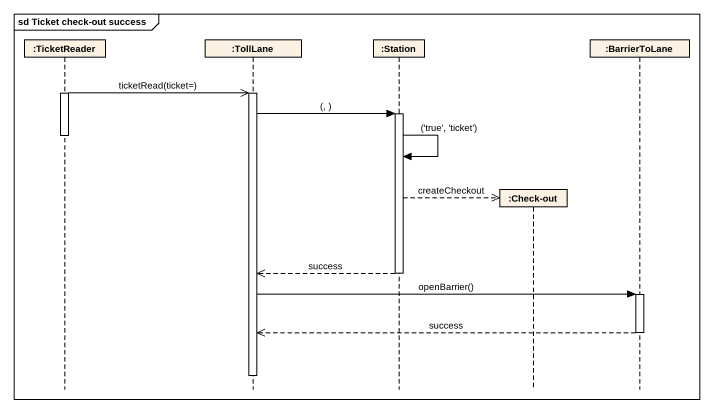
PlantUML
@startuml
mainframe sd Ticket check-out success
hide footbox
participant ":TicketReader" as TicketReader
participant ":TollLane" as TollLane
participant ":Station" as Station
participant ":Check-out" as Check_out
participant ":BarrierToLane" as BarrierToLane

activate TicketReader
TicketReader ->> TollLane : ticketRead(ticket=)
activate TollLane
TollLane -> Station : (, )
activate Station
deactivate TicketReader
Station -> Station : ('true', 'ticket')
Station -->> Check_out ** : createCheckout
Station -->> TollLane : success
deactivate Station
TollLane -> BarrierToLane : openBarrier()
activate BarrierToLane
BarrierToLane -->> TollLane : success
deactivate BarrierToLane
deactivate TollLane
@enduml
